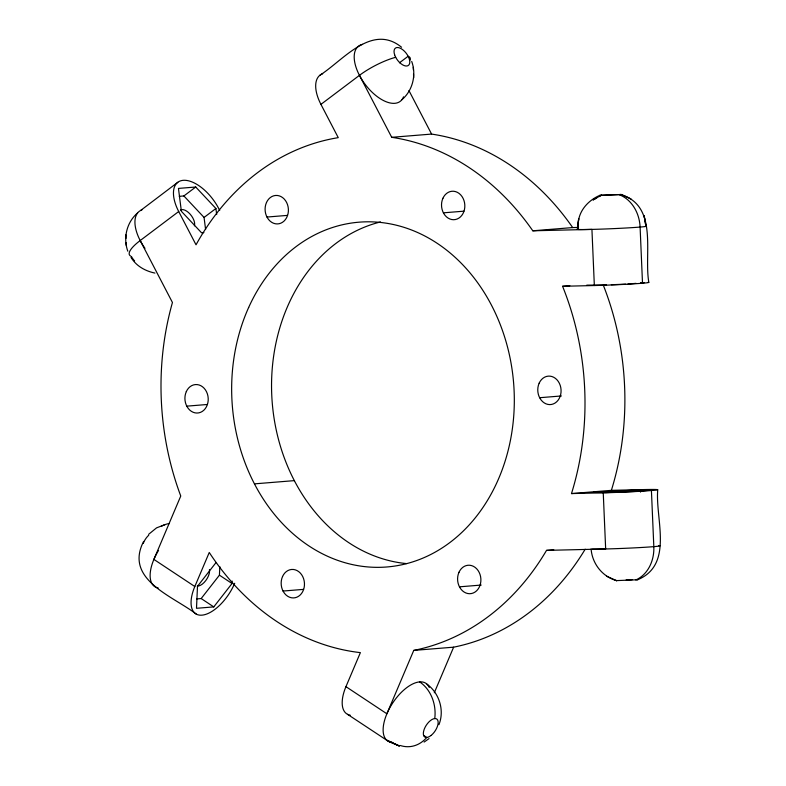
<?xml version="1.0" encoding="UTF-8"?>
<svg xmlns="http://www.w3.org/2000/svg" width="786" height="786" viewBox="0 0 786 786"><rect width="100%" height="100%" fill="white"/><g stroke="black" fill="none" stroke-linecap="round" stroke-linejoin="round"><path stroke-width="1.18" d="M196.569 598.922L201.177 598.549L219.432 575.165L219.815 566.608M215.747 562.914L197.492 586.307L196.5 608.295L213.772 606.9L232.027 583.507L232.135 581.06M578.074 225.543L577.789 229.08L578.673 218.616L577.366 229.306M578.27 223.175C578.82 210.609 588.606 200.106 599.806 195.36L621.254 194.496L599.826 195.36M127.813 251.215C122.96 238.011 126.752 222.104 137.599 212.977M411.707 61.446C416.56 74.65 412.768 90.557 401.921 99.684M438.922 724.682C444.699 710.534 439.335 693.134 427.034 684.203M234.7 583.291A34.594 16.84 -56.5 0 1 201.933 615.163A34.594 16.84 -56.5 0 1 194.82 586.523L209.253 552.479A259.449 211.66 85.4 0 0 360.381 652.626L345.948 686.659A34.594 16.84 -56.5 0 0 350.232 715.201M553.776 549.787L546.525 550.377A259.449 211.66 85.4 0 1 413.75 650.405L386.879 713.786L345.948 686.659M434.304 692.761L453.63 647.173A259.449 211.66 85.4 0 0 585.187 549.198M143.622 541.416C123.933 579.695 173.028 596.034 196.392 614.18M148.682 534.293L156.522 527.887L165.148 524.567M429.048 738.594L424.126 742.063M177.842 182.273L140.674 210.442M179.277 196.323L183.885 195.95L195.734 187.019L215.914 208.506L216.681 214.529M130.564 256.02A34.594 9.186 -27.5 0 1 140.193 240.545L178.707 211.522A34.594 17.773 53 0 1 183.246 180.318A34.594 17.773 53 0 1 218.587 208.29L219.707 210.432M178.707 211.522L196.028 244.8A259.449 211.66 85.4 0 1 338.255 137.648L320.934 104.371L359.457 75.348A34.594 9.186 -27.5 0 1 395.682 57.28M399.465 62.801L408.14 56.268A34.594 9.186 -27.5 0 1 410.243 59.991M205.598 229.483L204.065 217.437L215.914 208.506M320.069 75.122C343.295 60.247 371.935 23.04 401.577 47.258M593.116 199.919L597.655 197.345M617.039 580.481L616.214 580.618L637.643 579.754C674.024 564.653 655.131 519.006 657.744 489.707M593.253 199.85L596.397 198.092M598.49 196.922L601.634 195.164A34.594 28.217 85.4 0 0 599.61 196.156M637.643 579.754L636.925 579.616M359.457 75.348L391.713 137.314L431.593 134.082A259.449 211.66 85.4 0 1 572.68 227.567L577.504 227.459M195.734 187.019L178.461 188.414L181.379 211.306L201.56 232.794L203.869 232.607M266.975 217.044L287.519 215.384M443.402 212.829L463.946 211.169M391.713 137.314A259.449 211.66 85.4 0 1 532.8 230.799L572.68 227.567M635.825 579.95A34.594 28.217 85.4 0 0 653.824 546.673L651.417 490.523A34.594 0.933 -2.5 0 1 603.245 492.822L571.491 493.579A259.449 211.66 85.4 0 0 562.58 286.291L569.83 285.701M627.965 284.011L636.031 283.363M640.629 282.989L644.088 282.705L640.669 282.655M186.793 406.156L207.337 404.485M539.648 397.716L561.4 395.957M254.477 483.862L294.357 480.629M571.491 493.579L611.37 490.346L643.125 489.59A34.594 0.933 -2.5 0 1 651.417 490.523M283.039 591.043L303.583 589.382M459.466 586.828L481.219 585.059M413.75 650.405L453.63 647.173M626.157 579.911L632.239 579.685M606.546 284.925L586.759 285.151M611.321 284.738L625.627 284.159M640.452 489.806L593.381 492.409L605.918 492.606L635.727 491.397L652.989 489.992L640.452 489.806L640.551 492.105M532.8 230.799L591.927 229.384L594.344 285.534A34.594 0.933 -2.5 0 0 633.27 283.874A34.594 0.933 -2.5 0 0 648.096 282.272M562.58 286.291L594.344 285.534M546.525 550.377L605.662 548.962L603.245 492.822M154.95 273.086C145.292 271.062 136.145 266.041 131.007 257.346M386.614 740.127L399.239 745.914L386.614 740.127L347.53 714.317M389.876 742.023L399.239 745.914M621.107 194.545C658.658 206.325 643.705 253.544 648.843 282.42M620.832 194.427L630.971 198.956M591.092 548.874C592.133 563.434 602.214 576.551 616.362 580.569M606.487 576.158L616.637 580.687M219.432 575.165L232.027 583.507M423.723 735.48L426.739 737.474A34.594 28.217 85.4 0 1 400.212 745.472M194.82 586.523L153.889 559.406L180.76 496.025A259.449 211.66 85.4 0 1 172.448 302.502L140.193 240.545M201.177 598.549L213.772 606.9M183.885 195.95L204.065 217.437M408.956 90.596L431.593 134.082M642.506 283.235L640.099 227.095A34.594 28.217 85.4 0 0 619.28 194.741M413.279 67.321L413.377 69.925M413.534 74.248L413.672 77.834M125.848 234.827L125.986 238.404M126.143 242.736L126.241 245.34M419.645 681.904A34.594 28.217 85.4 0 1 434.756 718.561M209.43 569.634A10.808 5.266 -56.5 0 1 205.873 580.432A10.808 5.266 -56.5 0 1 197.296 585.992M143.268 543.47A10.808 5.266 -56.5 0 1 148.731 535.227M134.622 260.952A10.808 5.551 53 0 1 131.38 256.393M180.397 210.127A10.808 5.551 53 0 1 190.133 214.156A10.808 5.551 53 0 1 194.417 225.837M161.061 526.453A34.594 28.217 85.4 0 1 169.452 523.486M158.173 587.948A34.594 16.84 -56.5 0 1 158.556 550.406M392.538 742.456A34.594 16.84 -56.5 0 1 392.951 702.615A34.594 16.84 -56.5 0 1 429.284 687.504M658.786 545.661A34.594 0.933 -2.5 0 1 635.235 547.822A34.594 0.933 -2.5 0 1 592.408 549.031M645.689 226.132A34.594 0.933 -2.5 0 1 611.292 228.726A34.594 0.933 -2.5 0 1 578.309 228.991M320.934 104.371A34.594 17.773 53 0 1 322.673 73.746M403.523 96.855A34.594 17.773 53 0 1 365.893 85.34A34.594 17.773 53 0 1 362.543 44.36M144.978 248.317A34.594 17.773 53 0 1 141.932 209.911M603.324 285.21A259.449 211.66 85.4 0 1 611.37 490.346M406.539 563.591A172.959 141.107 85.4 0 1 272.153 401.715A172.959 141.107 85.4 0 1 380.503 221.947M645.954 226.466L644.156 215.639L645.954 226.466M431.023 735.49A10.808 5.266 -56.5 0 0 437.026 719.239A10.808 5.266 -56.5 0 0 424.194 729.329A10.808 5.266 -56.5 0 0 431.023 735.49M394.631 54.814A10.808 5.551 53 0 0 408.14 65.592A10.808 5.551 53 0 0 402.963 49.911A10.808 5.551 53 0 0 394.631 54.814M539.167 383.165A14.266 11.643 85.4 0 0 549.758 404.603A14.266 11.643 85.4 0 0 559.357 383.283A14.266 11.643 85.4 0 0 539.167 383.165M282.557 576.492A14.266 11.643 85.4 0 0 293.149 597.93A14.266 11.643 85.4 0 0 302.748 576.61A14.266 11.643 85.4 0 0 282.557 576.492M266.493 202.493A14.266 11.643 85.4 0 0 277.085 223.931A14.266 11.643 85.4 0 0 286.684 202.611A14.266 11.643 85.4 0 0 266.493 202.493M248.661 307.464A172.959 141.107 85.4 0 0 376.985 567.345A172.959 141.107 85.4 0 0 493.362 308.908A172.959 141.107 85.4 0 0 248.661 307.464M186.311 391.605A14.266 11.643 85.4 0 0 196.903 413.043A14.266 11.643 85.4 0 0 206.502 391.723A14.266 11.643 85.4 0 0 186.311 391.605M458.985 572.277A14.266 11.643 85.4 0 0 469.576 593.715A14.266 11.643 85.4 0 0 479.175 572.395A14.266 11.643 85.4 0 0 458.985 572.277M442.921 198.278A14.266 11.643 85.4 0 0 453.512 219.716A14.266 11.643 85.4 0 0 463.111 198.396A14.266 11.643 85.4 0 0 442.921 198.278"/></g></svg>
